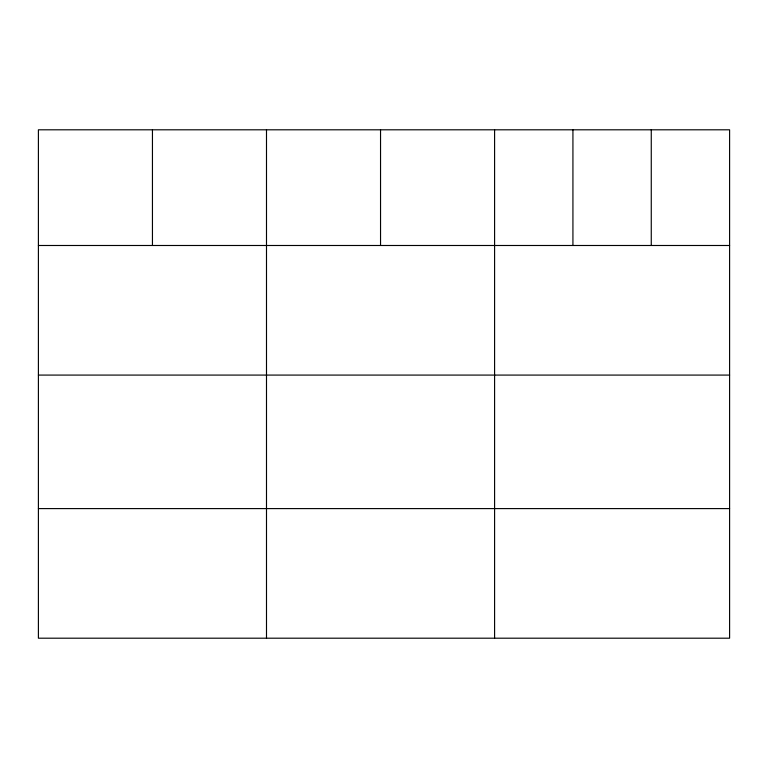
<?xml version="1.0" encoding="UTF-8"?>
<svg xmlns="http://www.w3.org/2000/svg" width="768" height="768" viewBox="0 0 768 768"><rect width="100%" height="100%" fill="white"/><g stroke="black" fill="none" stroke-linecap="round" stroke-linejoin="round"><path stroke-width="1.15" d="M729.6 245.491L729.6 638.198L38.4 638.198L38.4 129.802L729.6 129.802L729.6 245.491L38.4 245.491M38.4 375.082L729.6 375.082M38.4 508.598L729.6 508.598M651.264 129.802L651.264 245.491M572.928 129.802L572.928 245.491M494.592 129.802L494.592 638.198M380.544 129.802L380.544 245.491M266.496 129.802L266.496 638.198M152.448 129.802L152.448 245.491"/></g></svg>
